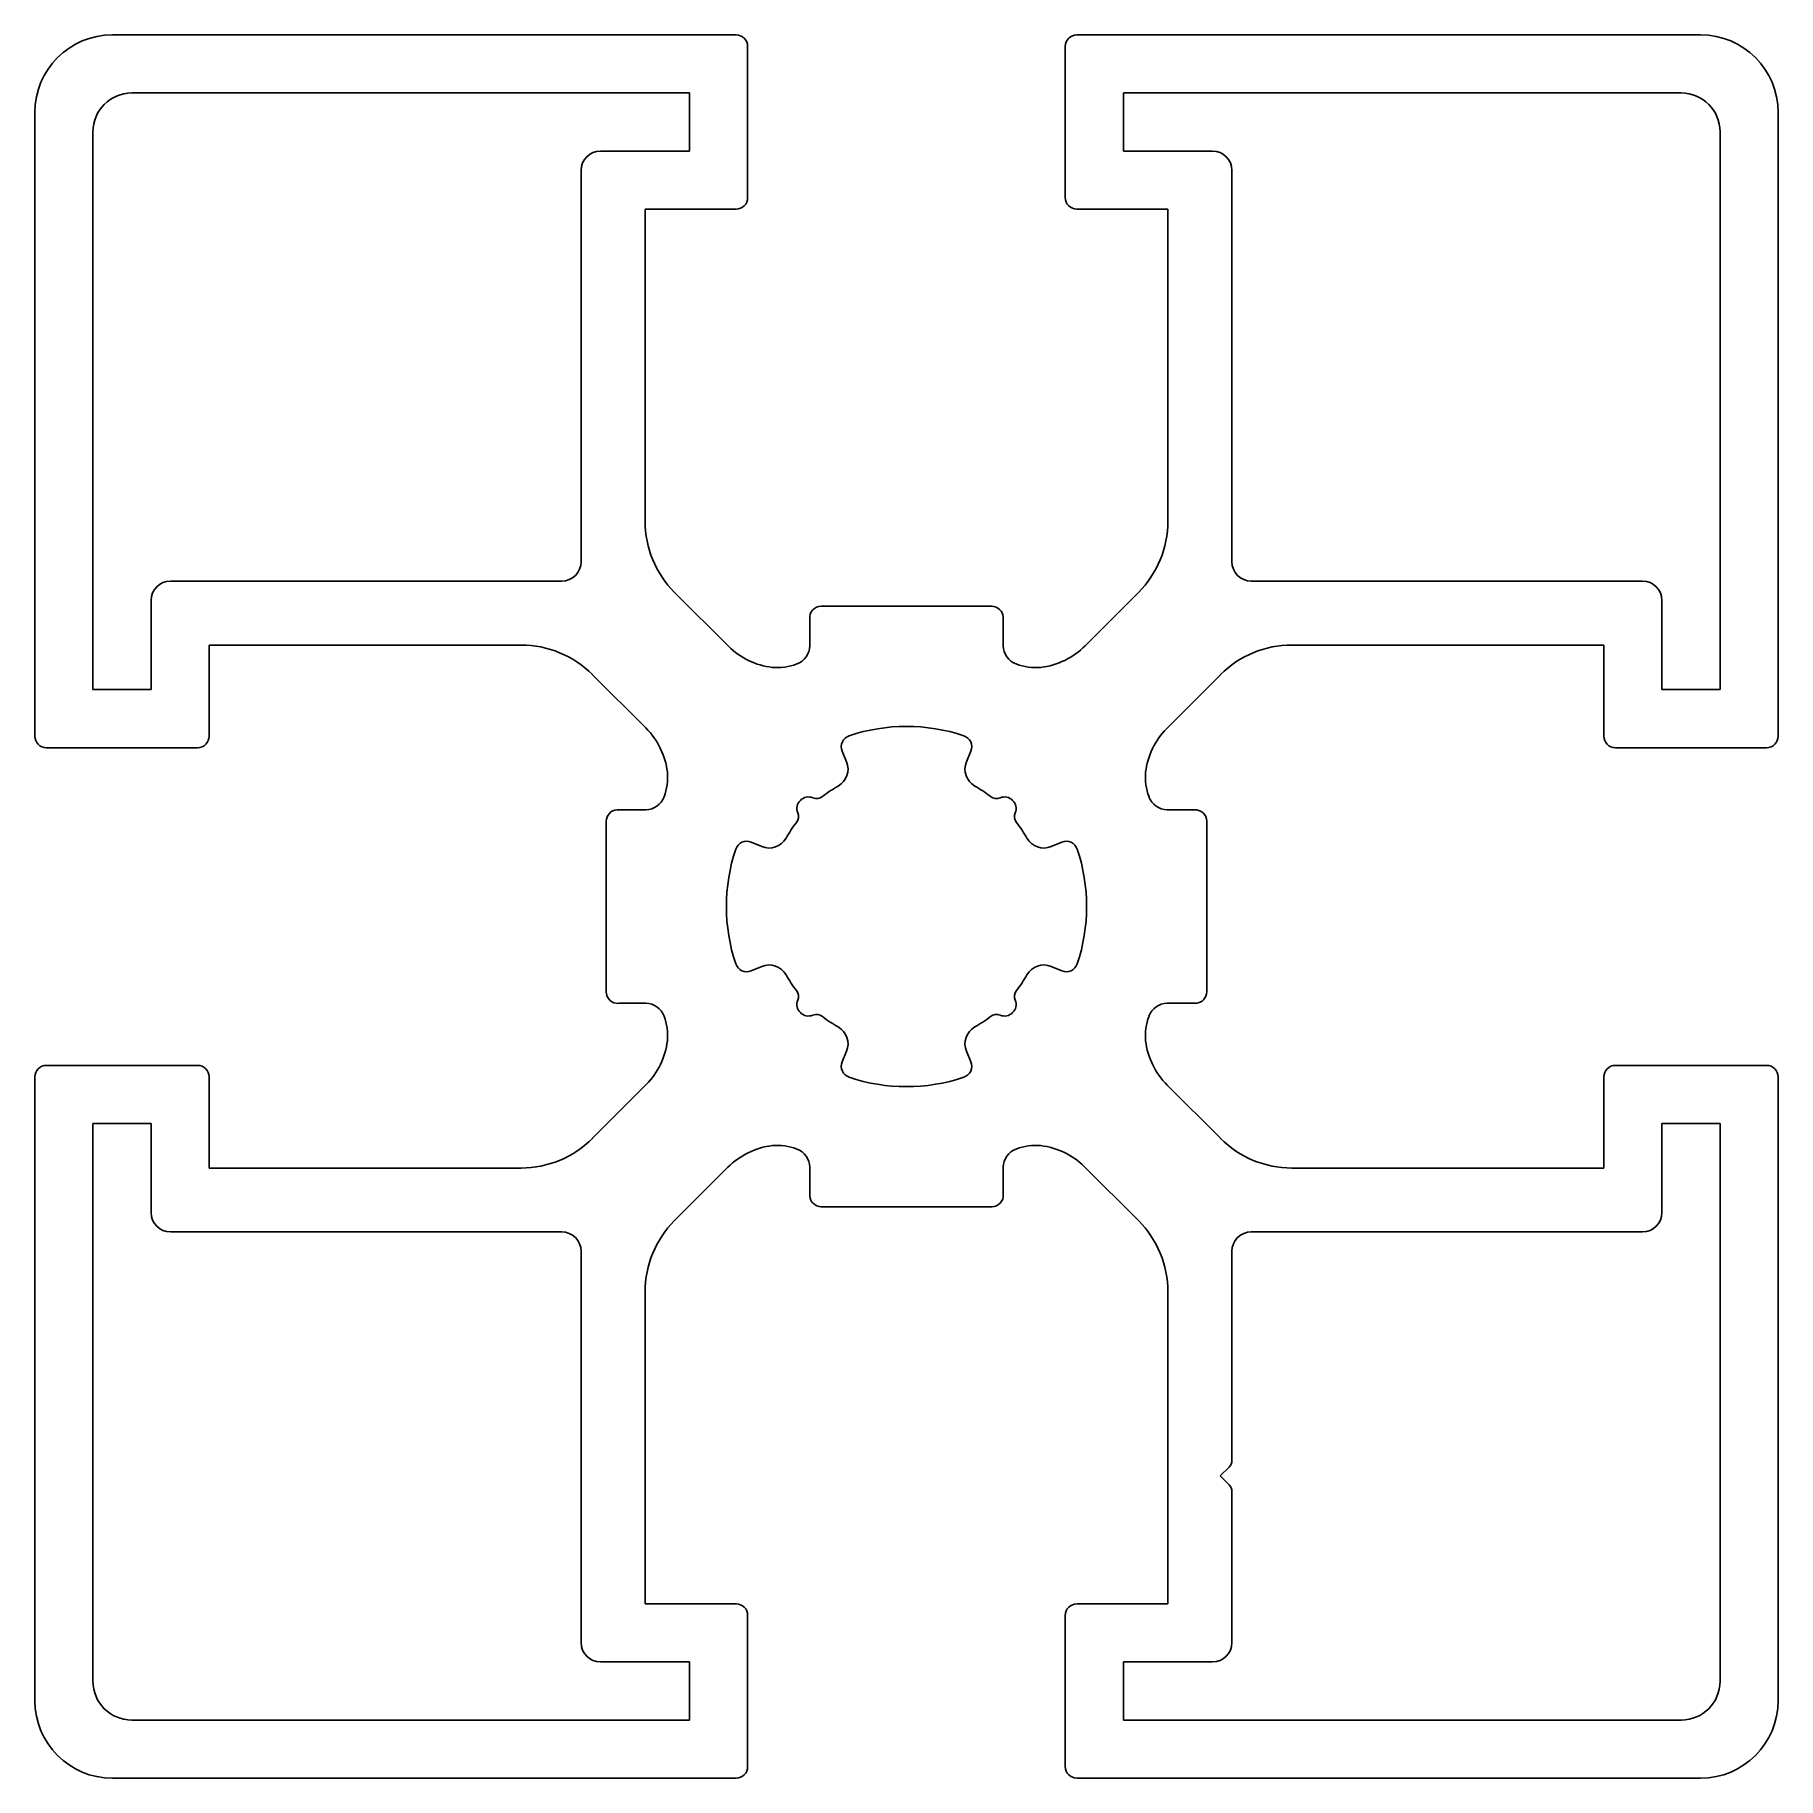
# Model space of a CAD drawing. Extents: x 1.5 to 46.5, y 1.7 to 46.7.
import ezdxf

# ---------------------------------------------------------------- set-up
doc = ezdxf.new("R2010")
doc.units = 0
doc.layers.get('0').update_dxf_attribs({"linetype": 'CONTINUOUS'})

msp = doc.modelspace()

# ---------------------------------------------------------------- linework, layer by layer
for p, q in [((19.646, 46.747), (3.546, 46.747)), ((19.946, 42.547), (19.946, 46.447)), ((28.146, 46.447), (28.146, 42.547)), ((44.546, 46.747), (28.446, 46.747)), ((4.046, 45.247), (18.446, 45.247)), ((18.446, 45.247), (18.446, 43.747)), ((29.646, 43.747), (29.646, 45.247)), ((29.646, 45.247), (44.046, 45.247)), ((1.546, 44.747), (1.546, 28.647)), ((46.546, 28.647), (46.546, 44.747)), ((3.046, 29.847), (3.046, 44.247)), ((45.046, 44.247), (45.046, 29.847)), ((18.446, 43.747), (16.146, 43.747)), ((31.946, 43.747), (29.646, 43.747)), ((15.646, 43.247), (15.646, 33.147)), ((32.446, 33.147), (32.446, 43.247)), ((17.298, 34.193), (17.296, 42.247)), ((17.296, 42.247), (19.646, 42.247)), ((28.446, 42.247), (30.796, 42.247)), ((30.796, 42.247), (30.794, 34.193)), ((15.146, 32.647), (5.046, 32.647)), ((43.046, 32.647), (32.946, 32.647)), ((4.546, 32.147), (4.546, 29.847)), ((19.45, 30.965), (18.06, 32.355)), ((26.246, 31.997), (21.846, 31.997)), ((30.032, 32.355), (28.656, 30.979)), ((43.546, 29.847), (43.546, 32.147)), ((21.547, 31.677), (21.547, 30.979)), ((26.545, 30.979), (26.545, 31.718)), ((6.046, 28.647), (6.046, 30.997)), ((6.046, 30.997), (14.098, 30.997)), ((33.994, 30.997), (42.046, 30.997)), ((42.046, 30.997), (42.046, 28.647)), ((15.936, 30.236), (17.315, 28.857)), ((30.764, 28.844), (32.156, 30.236)), ((4.546, 29.847), (3.046, 29.847)), ((45.046, 29.847), (43.546, 29.847)), ((1.846, 28.347), (5.746, 28.347)), ((22.499, 27.984), (22.385, 28.257)), ((25.707, 28.257), (25.594, 27.984)), ((42.346, 28.347), (46.246, 28.347)), ((17.315, 26.747), (16.576, 26.747)), ((31.476, 26.747), (30.777, 26.747)), ((16.296, 26.447), (16.296, 22.047)), ((31.796, 22.047), (31.796, 26.447)), ((20.037, 25.908), (20.31, 25.795)), ((27.783, 25.795), (28.055, 25.908)), ((20.31, 22.7), (20.037, 22.587)), ((28.055, 22.587), (27.783, 22.7)), ((16.617, 21.748), (17.315, 21.748)), ((30.777, 21.748), (31.517, 21.748)), ((22.385, 20.238), (22.499, 20.511)), ((25.594, 20.511), (25.707, 20.238)), ((1.546, 19.847), (1.546, 3.747)), ((5.746, 20.147), (1.846, 20.147)), ((6.046, 17.497), (6.046, 19.847)), ((42.046, 19.847), (42.046, 17.497)), ((46.246, 20.147), (42.346, 20.147)), ((46.546, 3.747), (46.546, 19.847)), ((17.329, 19.651), (15.936, 18.259)), ((32.156, 18.259), (30.777, 19.637)), ((3.046, 4.247), (3.046, 18.647)), ((3.046, 18.647), (4.546, 18.647)), ((4.546, 18.647), (4.546, 16.347)), ((43.546, 16.347), (43.546, 18.647)), ((43.546, 18.647), (45.046, 18.647)), ((45.046, 18.647), (45.046, 4.247)), ((14.098, 17.497), (6.046, 17.497)), ((18.06, 16.14), (19.436, 17.516)), ((21.547, 17.516), (21.547, 16.777)), ((26.545, 16.818), (26.545, 17.516)), ((28.642, 17.53), (30.032, 16.14)), ((42.046, 17.497), (33.994, 17.497)), ((21.846, 16.497), (26.246, 16.497)), ((5.046, 15.847), (15.146, 15.847)), ((32.946, 15.847), (43.046, 15.847)), ((15.646, 15.347), (15.646, 5.247)), ((32.446, 9.951), (32.446, 15.347)), ((17.296, 6.247), (17.298, 14.302)), ((30.794, 14.302), (30.796, 6.247)), ((32.146, 9.547), (32.373, 9.774)), ((32.373, 9.321), (32.146, 9.547)), ((32.446, 5.247), (32.446, 9.144)), ((19.646, 6.247), (17.296, 6.247)), ((19.946, 2.047), (19.946, 5.947)), ((28.146, 5.947), (28.146, 2.047)), ((30.796, 6.247), (28.446, 6.247)), ((16.146, 4.747), (18.446, 4.747)), ((18.446, 4.747), (18.446, 3.247)), ((29.646, 3.247), (29.646, 4.747)), ((29.646, 4.747), (31.946, 4.747)), ((18.446, 3.247), (4.046, 3.247)), ((44.046, 3.247), (29.646, 3.247)), ((3.546, 1.747), (19.646, 1.747)), ((28.446, 1.747), (44.546, 1.747))]:
    msp.add_line(p, q)
for centre, radius, start, end in [((3.546, 44.747), 2, 90, 180), ((19.646, 46.447), 0.3, 0, 90), ((28.446, 46.447), 0.3, 90, 180), ((44.546, 44.747), 2, 0, 90), ((4.046, 44.247), 1, 90, 180), ((44.046, 44.247), 1, 360, 90), ((16.146, 43.247), 0.5, 90, 180), ((31.946, 43.247), 0.5, 0, 90), ((19.646, 42.547), 0.3, 270, 360), ((28.446, 42.547), 0.3, 180, 270), ((19.898, 34.194), 2.6, 180.0155, 225), ((28.194, 34.194), 2.6, 315, 359.9845), ((15.146, 33.147), 0.5, 270, 0), ((32.946, 33.147), 0.5, 180, 270), ((5.046, 32.147), 0.5, 90, 180), ((43.046, 32.147), 0.5, 0, 90), ((21.846, 31.697), 0.3, 90, 183.9444), ((26.246, 31.697), 0.3, 3.9444, 90), ((14.098, 28.397), 2.6, 45, 90), ((20.812, 32.34), 1.935, 225.2887, 263.1759), ((21.047, 30.979), 0.5, 289.4472, 0), ((27.045, 30.979), 0.5, 180, 250.5528), ((27.281, 32.34), 1.935, 276.8241, 315.2887), ((33.994, 28.397), 2.6, 90, 135), ((20.711, 31.792), 1.379, 264.6036, 291.3413), ((27.381, 31.792), 1.379, 248.6587, 275.3964), ((15.953, 27.482), 1.935, 6.8241, 45.2887), ((24.046, 24.247), 4.65, 71.4546, 108.5454), ((32.139, 27.482), 1.935, 135.2887, 173.1759), ((1.846, 28.647), 0.3, 180, 270), ((5.746, 28.647), 0.3, 270, 0), ((22.663, 28.372), 0.3, 108.5454, 202.5), ((25.43, 28.372), 0.3, 337.5, 71.4546), ((42.346, 28.647), 0.3, 180, 270), ((46.246, 28.647), 0.3, 270, 0), ((22.037, 27.792), 0.5, 299.5479, 22.5), ((26.056, 27.792), 0.5, 157.5, 240.4521), ((16.502, 27.582), 1.379, 338.6587, 5.3964), ((31.591, 27.582), 1.379, 174.6036, 201.3413), ((17.315, 27.247), 0.5, 270, 340.5528), ((21.518, 26.775), 0.3, 68.1734, 201.8266), ((21.723, 27.286), 0.25, 248.1734, 307.4039), ((24.046, 24.247), 3.575, 119.5479, 127.4039), ((24.046, 24.247), 3.575, 52.5961, 60.4521), ((26.37, 27.286), 0.25, 232.5961, 291.8266), ((26.574, 26.775), 0.3, 338.1734, 111.8266), ((30.777, 27.247), 0.5, 199.4472, 270), ((16.596, 26.447), 0.3, 93.9444, 180), ((21.008, 26.571), 0.25, 322.5961, 21.8266), ((27.085, 26.571), 0.25, 158.1734, 217.4039), ((31.496, 26.447), 0.3, 0, 93.9444), ((24.046, 24.247), 3.575, 142.5961, 150.4521), ((24.046, 24.247), 3.575, 29.5479, 37.4039), ((24.046, 24.247), 4.65, 161.4546, 198.5454), ((19.922, 25.631), 0.3, 67.5, 161.4546), ((20.501, 26.257), 0.5, 247.5, 330.4521), ((27.591, 26.257), 0.5, 209.5479, 292.5), ((28.17, 25.631), 0.3, 18.5454, 112.5), ((24.046, 24.247), 4.65, 341.4546, 18.5454), ((19.922, 22.864), 0.3, 198.5454, 292.5), ((20.501, 22.238), 0.5, 29.5479, 112.5), ((27.591, 22.238), 0.5, 67.5, 150.4521), ((28.17, 22.864), 0.3, 247.5, 341.4546), ((24.046, 24.247), 3.575, 209.5479, 217.4039), ((21.008, 21.924), 0.25, 338.1734, 37.4039), ((27.085, 21.924), 0.25, 142.5961, 201.8266), ((24.046, 24.247), 3.575, 322.5961, 330.4521), ((16.596, 22.047), 0.3, 180, 273.9444), ((17.315, 21.248), 0.5, 19.4472, 90), ((21.518, 21.72), 0.3, 158.1734, 291.8266), ((26.574, 21.72), 0.3, 248.1734, 21.8266), ((30.777, 21.248), 0.5, 90, 160.5528), ((31.496, 22.047), 0.3, 273.9444, 0), ((16.502, 20.913), 1.379, 354.6036, 21.3413), ((21.723, 21.209), 0.25, 52.5961, 111.8266), ((24.046, 24.247), 3.575, 232.5961, 240.4521), ((24.046, 24.247), 3.575, 299.5479, 307.4039), ((26.37, 21.209), 0.25, 68.1734, 127.4039), ((31.591, 20.913), 1.379, 158.6587, 185.3964), ((15.953, 21.013), 1.935, 315.2887, 353.1759), ((22.037, 20.702), 0.5, 337.5, 60.4521), ((26.056, 20.702), 0.5, 119.5479, 202.5), ((32.139, 21.013), 1.935, 186.8241, 225.2887), ((1.846, 19.847), 0.3, 90, 180), ((5.746, 19.847), 0.3, 0, 90), ((22.663, 20.123), 0.3, 157.5, 251.4546), ((24.046, 24.247), 4.65, 251.4546, 288.5454), ((25.43, 20.123), 0.3, 288.5454, 22.5), ((42.346, 19.847), 0.3, 90, 180), ((46.246, 19.847), 0.3, 0, 90), ((14.098, 20.097), 2.6, 270, 315), ((20.812, 16.154), 1.935, 96.8241, 135.2887), ((20.711, 16.703), 1.379, 68.6587, 95.3964), ((27.381, 16.703), 1.379, 84.6036, 111.3413), ((27.281, 16.154), 1.935, 45.2887, 83.1759), ((33.994, 20.097), 2.6, 225, 270), ((21.047, 17.516), 0.5, 360, 70.5528), ((27.045, 17.516), 0.5, 109.4472, 180), ((21.846, 16.797), 0.3, 183.9444, 270), ((26.246, 16.797), 0.3, 270, 3.9444), ((5.046, 16.347), 0.5, 180, 270), ((43.046, 16.347), 0.5, 270, 0), ((15.146, 15.347), 0.5, 0, 90), ((19.898, 14.301), 2.6, 135, 179.9845), ((28.194, 14.301), 2.6, 0.0155, 45), ((32.946, 15.347), 0.5, 90, 180), ((32.196, 9.951), 0.25, 315, 360), ((32.196, 9.144), 0.25, 0, 45), ((19.646, 5.947), 0.3, 0, 90), ((28.446, 5.947), 0.3, 90, 180), ((16.146, 5.247), 0.5, 180, 270), ((31.946, 5.247), 0.5, 270, 0), ((4.046, 4.247), 1, 180, 270), ((44.046, 4.247), 1, 270, 0), ((3.546, 3.747), 2, 180, 270), ((44.546, 3.747), 2, 270, 360), ((19.646, 2.047), 0.3, 270, 360), ((28.446, 2.047), 0.3, 180, 270)]:
    msp.add_arc(centre, radius, start, end)

doc.saveas('drawing.dxf')
